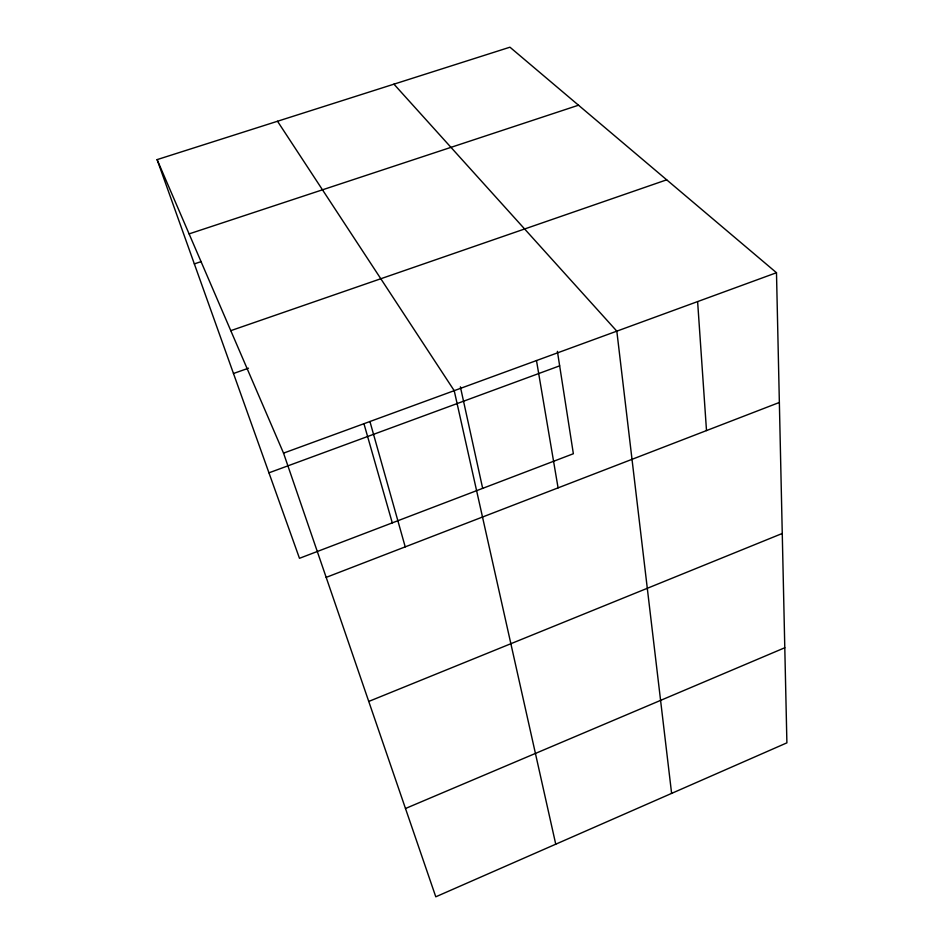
<?xml version="1.0" encoding="UTF-8"?>
<svg xmlns="http://www.w3.org/2000/svg" width="944" height="944" viewBox="0 0 944 944"><rect width="100%" height="100%" fill="white"/><g stroke="black" fill="none" stroke-linecap="round" stroke-linejoin="round"><path stroke-width="1.42" d="M405.483 808.501L784.794 647.749M368.75 701.439L782.257 533.478M326.176 577.374L779.355 402.463M268.957 472.826L559.65 365.847M283.542 453.132L776.487 272.722L786.895 742.845L435.786 896.8L283.542 453.132L157.105 159.619L509.949 47.2L776.487 272.722M233.475 373.494L248.473 368.207M230.784 330.66L666.688 179.82M194.334 263.895L201.296 261.559M189.095 233.888L578.519 105.209M393.943 84.158L616.821 331.155L671.609 793.397M277.512 121.257L454.217 390.663L555.745 844.196M157.105 159.619L299.472 558.305L573.362 453.734L557.397 351.345M364.042 424.045L392.279 522.87M369.93 421.52L405.224 546.871M460.377 386.828L482.667 488.355M536.487 360.549L558.081 487.871M697.616 301.584L706.501 430.582"/></g></svg>
